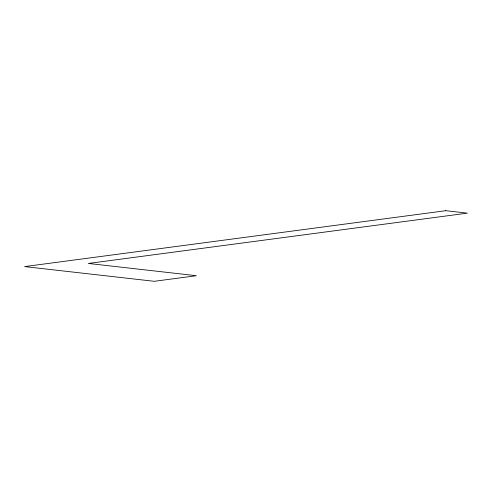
<?xml version="1.0" encoding="UTF-8"?>
<svg xmlns="http://www.w3.org/2000/svg" width="492" height="492" viewBox="0 0 492 492"><rect width="100%" height="100%" fill="white"/><g stroke="black" fill="none" stroke-linecap="round" stroke-linejoin="round"><path stroke-width="0.74" d="M445.783 210.699L24.6 266.59L154.297 281.301L196.413 275.711L88.332 263.454L467.4 213.147L445.783 210.699"/></g></svg>
